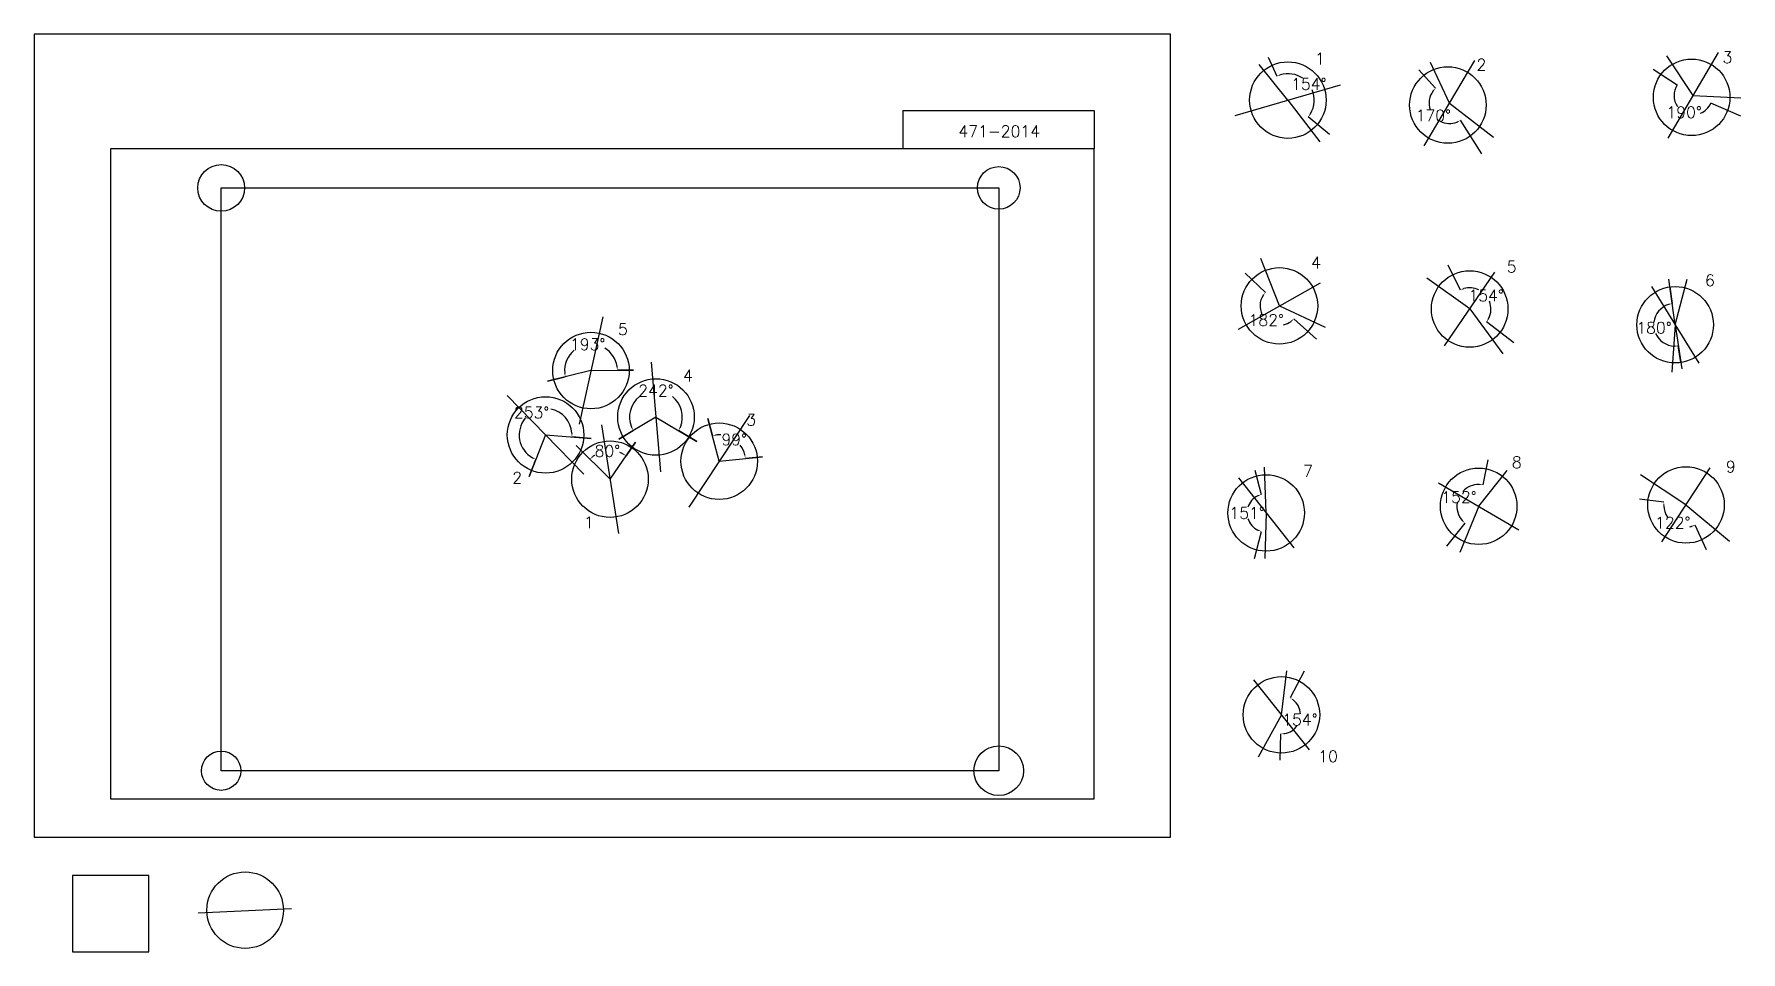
# Model space of a CAD drawing. Extents: x 0 to 2230150, y -150000 to 1050000.
import ezdxf

# ---------------------------------------------------------------- set-up
doc = ezdxf.new("R2010")
doc.units = 0
doc.header["$MEASUREMENT"] = 0
doc.layers.get('0').update_dxf_attribs({"linetype": 'CONTINUOUS'})
doc.layers.get('Defpoints').update_dxf_attribs({"linetype": 'CONTINUOUS'})
for name, color, linetype in [('_0-0_', 7, 'CONTINUOUS'), ('_0-1_V-nasSTD', 7, 'CONTINUOUS'), ('_0-2_番号', 7, 'CONTINUOUS'), ('ADD_LINE', 7, 'CONTINUOUS'), ('文字', 7, 'CONTINUOUS'), ('画像', 7, 'CONTINUOUS')]:
    doc.layers.add(name, color=color, linetype=linetype)
doc.layers.add('位置合わせ用', color=7, linetype='CONTINUOUS', plot=False)
doc.styles.get("Standard").update_dxf_attribs({"font": 'txt', "height": 15000, "bigfont": 'bigfont.shx'})
doc.dimstyles.get("Standard").update_dxf_attribs({"dimtxt": 0.18, "dimasz": 0.18, "dimexe": 0.18, "dimexo": 0.0625, "dimgap": 0.09, "dimtad": 0, "dimtih": 1, "dimtoh": 1, "dimdec": 4, "dimzin": 0, "dimdsep": 46, "dimtxsty": 'Standard', "dimcen": 0.09, "dimadec": 0, "dimazin": 0, "dimtfac": 1, "dimtdec": 4, "dimtofl": 0, "dimtmove": 0, "dimatfit": 3, "dimfxl": 1, "dimtolj": 1, "dimtzin": 0, "dimarcsym": 0})
picture_1 = doc.add_image_def('image1.jpg', size_in_pixel=(800, 600))

# ---------------------------------------------------------------- blocks, each defined once
blk = doc.blocks.new('-000-CCURVE_ORG002')
at = {"layer": '_0-0_', "color": 5, "linetype": 'Continuous'}
for p, q in [((30, -10), (10, -10)), ((10, -10), (10, -30)), ((30, -30), (30, -10)), ((10, -30), (30, -30))]:
    blk.add_line(p, q, dxfattribs=at)
blk = doc.blocks.new('-008-$$ATRU$$11$$背景色$$色$$0_0_0')
at = {"layer": '_0-2_番号'}
blk.add_blockref('-000-CCURVE_ORG002', (0, 0), dxfattribs=at)
blk = doc.blocks.new('*D27')
at = {"layer": 'ADD_LINE', "color": 0, "linetype": 'Continuous', "lineweight": -2}
for p, q in [((1612482, 1019756), (1623866, 995044)), ((1692790, 918934), (1664951, 941812))]:
    blk.add_line(p, q, dxfattribs=at)
for start, end in [(55.935441, 106.423298), (328.898292, 23.176446)]:
    blk.add_arc((1638300, 963714), 34496, start, end, dxfattribs=at)
at = {"layer": 'ADD_LINE', "color": 0}
for points in [[(1628254, 997582), (1628840, 996022), (1623866, 995045)], [(1667157, 946376), (1668518, 945414), (1664951, 941812)]]:
    blk.add_solid(points, dxfattribs=at)
at = {"layer": 'Defpoints', "color": 0}
for p in [(1612482, 1019756), (1638300, 963714), (1672046, 970868), (1692790, 918934)]:
    blk.add_point(p, dxfattribs=at)
at = {"layer": 'ADD_LINE', "color": 0, "linetype": 'Continuous', "insert": (1665608, 984790), "char_height": 15000, "attachment_point": 5}
blk.add_mtext('\\A1;154%%d', dxfattribs=at)
blk = doc.blocks.new('*D28')
at = {"color": 0, "linetype": 'Continuous', "lineweight": -2}
for p, q in [((1809179, 1003391), (1831324, 979396)), ((1891517, 893504), (1863720, 937271))]:
    blk.add_line(p, q, dxfattribs=at)
for start, end in [(143.458517, 199.177328), (242.968088, 291.666013)]:
    blk.add_arc((1849418, 959791), 26678, start, end, dxfattribs=at)
at = {"color": 0}
for points in [[(1828604, 975119), (1827364, 976233), (1831324, 979396)], [(1859646, 934256), (1858888, 935740), (1863721, 937271)]]:
    blk.add_solid(points, dxfattribs=at)
at = {"layer": 'Defpoints', "color": 0}
for p in [(1809179, 1003391), (1849418, 959791), (1823088, 955491), (1891518, 893504)]:
    blk.add_point(p, dxfattribs=at)
at = {"color": 0, "linetype": 'Continuous', "insert": (1828270, 943528), "char_height": 15000, "attachment_point": 5}
blk.add_mtext('\\A1;170%%d', dxfattribs=at)
blk = doc.blocks.new('*D31')
at = {"layer": 'ADD_LINE', "color": 0, "linetype": 'Continuous', "lineweight": -2}
for p, q in [((2115662, 1004203), (2146913, 983688)), ((2230150, 942907), (2190978, 959896))]:
    blk.add_line(p, q, dxfattribs=at)
for start, end in [(146.716384, 215.556167), (291.744567, 336.55299)]:
    blk.add_arc((2167922, 969896), 25131, start, end, dxfattribs=at)
at = {"layer": 'ADD_LINE', "color": 0}
for points in [[(2146913, 983688), (2146913, 983688), (2146913, 983688)], [(2190978, 959896), (2190978, 959896), (2190978, 959896)]]:
    blk.add_solid(points, dxfattribs=at)
at = {"layer": 'Defpoints', "color": 0}
for p in [(2115662, 1004204), (2167922, 969896), (2146156, 957332), (2230150, 942907)]:
    blk.add_point(p, dxfattribs=at)
at = {"layer": 'ADD_LINE', "color": 0, "linetype": 'Continuous', "insert": (2155982, 947782), "char_height": 15000, "attachment_point": 5}
blk.add_mtext('\\A1;190%%d', dxfattribs=at)
blk = doc.blocks.new('*D492')
at = {"color": 0, "linetype": 'Continuous', "lineweight": -2}
for p, q in [((1582560, 737261), (1608834, 712185)), ((1675657, 651191), (1646046, 677753))]:
    blk.add_line(p, q, dxfattribs=at)
for start, end in [(147.654398, 205.986177), (282.024317, 306.788949)]:
    blk.add_arc((1627174, 694681), 25352, start, end, dxfattribs=at)
at = {"color": 0}
for points in [[(1606412, 707733), (1605099, 708759), (1608834, 712185)], [(1642919, 673763), (1641794, 674993), (1646046, 677753)]]:
    blk.add_solid(points, dxfattribs=at)
at = {"layer": 'Defpoints', "color": 0}
for p in [(1582560, 737262), (1627174, 694681), (1602920, 687300), (1675658, 651190)]:
    blk.add_point(p, dxfattribs=at)
at = {"color": 0, "linetype": 'Continuous', "insert": (1609955, 676073), "char_height": 15000, "attachment_point": 5}
blk.add_mtext('\\A1;182%%d', dxfattribs=at)
blk = doc.blocks.new('*D493')
at = {"color": 0, "linetype": 'Continuous', "lineweight": -2}
for p, q in [((1847215, 748386), (1863522, 715452)), ((1933285, 646506), (1897834, 673710))]:
    blk.add_line(p, q, dxfattribs=at)
for start, end in [(64.877904, 105.999917), (332.840982, 21.383423)]:
    blk.add_arc((1875830, 690596), 27737, start, end, dxfattribs=at)
at = {"color": 0}
for points in [[(1867883, 718035), (1868485, 716481), (1863522, 715453)], [(1899804, 678380), (1901213, 677489), (1897835, 673710)]]:
    blk.add_solid(points, dxfattribs=at)
at = {"layer": 'Defpoints', "color": 0}
for p in [(1847214, 748386), (1887525, 715747), (1875830, 690596), (1933286, 646506)]:
    blk.add_point(p, dxfattribs=at)
at = {"color": 0, "linetype": 'Continuous', "insert": (1897257, 708209), "char_height": 15000, "attachment_point": 5}
blk.add_mtext('\\A1;154%%d', dxfattribs=at)
blk = doc.blocks.new('*D494')
at = {"color": 0, "linetype": 'Continuous', "lineweight": -2}
for p, q in [((2097719, 442479), (2129651, 438247)), ((2185031, 375777), (2170441, 407971))]:
    blk.add_line(p, q, dxfattribs=at)
for start, end in [(182.32444, 213.011449), (280.28229, 284.506363)]:
    blk.add_arc((2158450, 434431), 29051, start, end, dxfattribs=at)
at = {"color": 0}
for points in [[(2130255, 433215), (2128590, 433290), (2129651, 438247)], [(2166004, 405520), (2165449, 407092), (2170441, 407970)]]:
    blk.add_solid(points, dxfattribs=at)
at = {"layer": 'Defpoints', "color": 0}
for p in [(2097719, 442479), (2158450, 434431), (2134111, 418569), (2185032, 375776)]:
    blk.add_point(p, dxfattribs=at)
at = {"color": 0, "linetype": 'Continuous', "insert": (2141135, 411104), "char_height": 15000, "attachment_point": 5}
blk.add_mtext('\\A1;122%%d', dxfattribs=at)
blk = doc.blocks.new('*D495')
at = {"color": 0, "linetype": 'Continuous', "lineweight": -2}
for p, q in [((1899485, 493442), (1893065, 460614)), ((1845899, 380648), (1869761, 410403))]:
    blk.add_line(p, q, dxfattribs=at)
for start, end in [(88.997379, 136.834749), (170.916699, 221.208715)]:
    blk.add_arc((1887594, 432640), 28505, start, end, dxfattribs=at)
at = {"color": 0}
for points in [[(1888005, 460311), (1888181, 461969), (1893065, 460615)], [(1865573, 413259), (1866726, 414463), (1869761, 410403)]]:
    blk.add_solid(points, dxfattribs=at)
at = {"layer": 'Defpoints', "color": 0}
for p in [(1899486, 493442), (1869381, 454567), (1887594, 432640), (1845899, 380648)]:
    blk.add_point(p, dxfattribs=at)
at = {"color": 0, "linetype": 'Continuous', "insert": (1861739, 444640), "char_height": 15000, "attachment_point": 5}
blk.add_mtext('\\A1;152%%d', dxfattribs=at)
blk = doc.blocks.new('*D496')
at = {"color": 0, "linetype": 'Continuous', "lineweight": -2}
for p, q in [((1594921, 479957), (1603443, 448007)), ((1594453, 364310), (1603625, 399771))]:
    blk.add_line(p, q, dxfattribs=at)
for start, end in [(116.442259, 162.722612), (197.730428, 243.989803)]:
    blk.add_arc((1609870, 423913), 24936, start, end, dxfattribs=at)
at = {"color": 0}
for points in [[(1599060, 445461), (1598471, 447020), (1603443, 448007)], [(1598646, 400720), (1599223, 402284), (1603625, 399771)]]:
    blk.add_solid(points, dxfattribs=at)
at = {"layer": 'Defpoints', "color": 0}
for p in [(1594921, 479958), (1587247, 434403), (1609870, 423913), (1594453, 364310)]:
    blk.add_point(p, dxfattribs=at)
at = {"color": 0, "linetype": 'Continuous', "insert": (1584933, 423819), "char_height": 15000, "attachment_point": 5}
blk.add_mtext('\\A1;151%%d', dxfattribs=at)
blk = doc.blocks.new('*D497')
at = {"color": 0, "linetype": 'Continuous', "lineweight": -2}
for p, q in [((2137280, 719501), (2140368, 697666)), ((2151611, 620534), (2148379, 642348))]:
    blk.add_line(p, q, dxfattribs=at)
for start, end in [(108.314688, 172.816777), (204.310121, 268.164898)]:
    blk.add_arc((2144282, 669994), 27948, start, end, dxfattribs=at)
at = {"color": 0}
for points in [[(2135690, 695715), (2135310, 697337), (2140368, 697666)], [(2143435, 641228), (2143339, 642892), (2148379, 642348)]]:
    blk.add_solid(points, dxfattribs=at)
at = {"layer": 'Defpoints', "color": 0}
for p in [(2137280, 719501), (2144282, 669994), (2122350, 652671), (2151611, 620534)]:
    blk.add_point(p, dxfattribs=at)
at = {"color": 0, "linetype": 'Continuous', "insert": (2116623, 665988), "char_height": 15000, "attachment_point": 5}
blk.add_mtext('\\A1;180%%d', dxfattribs=at)
blk = doc.blocks.new('*D662')
at = {"color": 0, "linetype": 'Continuous', "lineweight": -2}
for p, q in [((1659684, 217062), (1641346, 182000)), ((1628066, 100544), (1629066, 134978))]:
    blk.add_line(p, q, dxfattribs=at)
for start, end in [(2.755917, 50.881259), (279.845571, 326.395586)]:
    blk.add_arc((1629789, 159904), 24936, start, end, dxfattribs=at)
at = {"color": 0}
for points in [[(1645980, 179947), (1645064, 178555), (1641346, 182001)], [(1633993, 136166), (1634112, 134504), (1629066, 134978)]]:
    blk.add_solid(points, dxfattribs=at)
at = {"layer": 'Defpoints', "color": 0}
for p in [(1659684, 217062), (1629789, 159904), (1648804, 143771), (1628066, 100544)]:
    blk.add_point(p, dxfattribs=at)
at = {"color": 0, "linetype": 'Continuous', "insert": (1653916, 153603), "char_height": 15000, "attachment_point": 5}
blk.add_mtext('\\A1;154%%d', dxfattribs=at)
blk = doc.blocks.new('*D665')
at = {"layer": 'ADD_LINE', "color": 0, "linetype": 'Continuous', "lineweight": -2}
for p, q in [((783182, 610738), (762093, 610497)), ((670762, 596218), (694090, 601916))]:
    blk.add_line(p, q, dxfattribs=at)
for start, end in [(129.221152, 185.415414), (8.968227, 58.192463)]:
    blk.add_arc((727600, 610102), 34496, start, end, dxfattribs=at)
at = {"layer": 'ADD_LINE', "color": 0}
for points in [[(692436, 606708), (694080, 606985), (694089, 601916)], [(760843, 615409), (762504, 615549), (762093, 610497)]]:
    blk.add_solid(points, dxfattribs=at)
at = {"layer": 'Defpoints', "color": 0}
for p in [(742171, 641369), (727600, 610102), (783182, 610738), (670762, 596218)]:
    blk.add_point(p, dxfattribs=at)
at = {"layer": 'ADD_LINE', "color": 0, "linetype": 'Continuous', "insert": (723281, 644326), "char_height": 15000, "attachment_point": 5}
blk.add_mtext('\\A1;193%%d', dxfattribs=at)
blk = doc.blocks.new('*D668')
at = {"layer": 'ADD_LINE', "color": 0, "linetype": 'Continuous', "lineweight": -2}
for p, q in [((763977, 520335), (782895, 531649)), ((866091, 517524), (842158, 531739))]:
    blk.add_line(p, q, dxfattribs=at)
for start, end in [(128.502833, 202.570252), (337.603944, 51.497167)]:
    blk.add_arc((812500, 549354), 34496, start, end, dxfattribs=at)
at = {"layer": 'ADD_LINE', "color": 0}
for points in [[(779902, 535740), (781390, 536489), (782895, 531649)], [(843648, 536584), (845139, 535839), (842158, 531739)]]:
    blk.add_solid(points, dxfattribs=at)
at = {"layer": 'Defpoints', "color": 0}
for p in [(834755, 575711), (812500, 549354), (763977, 520334), (866091, 517524)]:
    blk.add_point(p, dxfattribs=at)
at = {"layer": 'ADD_LINE', "color": 0, "linetype": 'Continuous', "insert": (812447, 583850), "char_height": 15000, "attachment_point": 5}
blk.add_mtext('\\A1;242%%d', dxfattribs=at)
blk = doc.blocks.new('*D671')
at = {"layer": 'ADD_LINE', "color": 0, "linetype": 'Continuous', "lineweight": -2}
for p, q in [((727909, 521272), (702706, 523243)), ((646873, 471620), (655649, 493848))]:
    blk.add_line(p, q, dxfattribs=at)
for start, end in [(3.838494, 78.758793), (140.897777, 240.144358)]:
    blk.add_arc((668316, 525934), 34496, start, end, dxfattribs=at)
at = {"layer": 'ADD_LINE', "color": 0}
for points in [[(701901, 528248), (703567, 528239), (702706, 523243)], [(650782, 495266), (651505, 496767), (655649, 493848)]]:
    blk.add_solid(points, dxfattribs=at)
at = {"layer": 'Defpoints', "color": 0}
for p in [(674403, 559888), (668316, 525934), (727909, 521272), (646873, 471620)]:
    blk.add_point(p, dxfattribs=at)
at = {"layer": 'ADD_LINE', "color": 0, "linetype": 'Continuous', "insert": (650040, 555191), "char_height": 15000, "attachment_point": 5}
blk.add_mtext('\\A1;253%%d', dxfattribs=at)
blk = doc.blocks.new('*D674')
at = {"layer": 'ADD_LINE', "color": 0, "linetype": 'Continuous', "lineweight": -2}
for p, q in [((880144, 547502), (886241, 524845)), ((951811, 497382), (929517, 495079))]:
    blk.add_line(p, q, dxfattribs=at)
for start, end in [(86.595358, 96.749184), (14.20989, 37.337029)]:
    blk.add_arc((895204, 491534), 34496, start, end, dxfattribs=at)
at = {"layer": 'ADD_LINE', "color": 0}
for points in [[(890993, 526609), (891308, 524973), (886241, 524845)], [(927824, 499857), (929465, 500148), (929517, 495079)]]:
    blk.add_solid(points, dxfattribs=at)
at = {"layer": 'Defpoints', "color": 0}
for p in [(880144, 547502), (922030, 513221), (895204, 491534), (951811, 497382)]:
    blk.add_point(p, dxfattribs=at)
at = {"layer": 'ADD_LINE', "color": 0, "linetype": 'Continuous', "insert": (914753, 519956), "char_height": 15000, "attachment_point": 5}
blk.add_mtext('\\A1;99%%d', dxfattribs=at)
blk = doc.blocks.new('*D677')
at = {"layer": 'ADD_LINE', "color": 0, "linetype": 'Continuous', "lineweight": -2}
for p, q in [((785992, 516587), (773538, 498571)), ((708236, 511903), (726167, 494158))]:
    blk.add_line(p, q, dxfattribs=at)
for start, end in [(122.11606, 127.556046), (63.087958, 69.749202)]:
    blk.add_arc((752484, 468114), 37026, start, end, dxfattribs=at)
at = {"layer": 'ADD_LINE', "color": 0}
for points in [[(729364, 498091), (730467, 496842), (726167, 494158)], [(768817, 500414), (769670, 501846), (773539, 498571)]]:
    blk.add_solid(points, dxfattribs=at)
at = {"layer": 'Defpoints', "color": 0}
for p in [(785992, 516587), (708236, 511903), (757640, 504779), (752484, 468114)]:
    blk.add_point(p, dxfattribs=at)
at = {"layer": 'ADD_LINE', "color": 0, "linetype": 'Continuous', "insert": (749050, 504980), "char_height": 15000, "attachment_point": 5}
blk.add_mtext('\\A1;80%%d', dxfattribs=at)

msp = doc.modelspace()

# ---------------------------------------------------------------- linework, layer by layer
at = {"layer": '_0-1_V-nasSTD', "color": 7, "linetype": 'Continuous'}
for p, q in [((1485000, 1050000), (0, 1050000)), ((0, 1050000), (0, 0)), ((1485000, 1050000), (0, 1050000)), ((0, 1050000), (0, 0)), ((1485000, 0), (1485000, 1050000)), ((1485000, 0), (1485000, 1050000)), ((1135000, 950000), (1135000, 900000)), ((1135000, 950000), (1385000, 950000)), ((1385000, 950000), (1385000, 900000)), ((1385000, 900000), (100000, 900000)), ((100000, 900000), (100000, 50000)), ((1385000, 50000), (1385000, 900000)), ((100000, 50000), (1385000, 50000)), ((0, 0), (1485000, 0)), ((0, 0), (1485000, 0))]:
    msp.add_line(p, q, dxfattribs=at)
at = {"layer": 'ADD_LINE', "color": 5, "linetype": 'Continuous'}
for p, q in [((1638300.12759, 963713.94411), (1600657, 1010465.5)), ((1849417.68706, 959791.40858), (1824731.61592, 1013095)), ((2167921.53926, 969895.92252), (2133337.061, 1021586.01265)), ((1638300.12759, 963713.94411), (1680185.5, 909330)), ((1849417.68706, 959791.40858), (1907070.5, 915461)), ((2167921.53926, 969895.92252), (2230150.4375, 966693.63309)), ((1627173.85936, 694681.42053), (1603053, 756584)), ((1875829.60478, 690595.69901), (1819695, 730821)), ((2144282.17651, 669993.66595), (2135874.84661, 729434.5)), ((2144282.17651, 669993.66595), (2159881.11393, 729434.5)), ((1627173.85936, 694681.42053), (1686782, 666999.5)), ((1875829.60478, 690595.69901), (1919233, 631868.5)), ((2144282.17651, 669993.66595), (2139973.5, 607862)), ((2144282.17651, 669993.66595), (2152852.5, 612158.5)), ((727599.75, 610101.94411), (670762, 596217.5)), ((727599.75, 610101.94411), (783182, 610738.5)), ((812499.75, 549354.44411), (763977, 520334.5)), ((812499.75, 549354.44411), (866091, 517524)), ((895204.25, 491534.44411), (880143.5, 547502.5)), ((668315.75, 525933.94411), (646873, 471619.5)), ((668315.75, 525933.94411), (727909, 521271.5)), ((752484.25, 468113.94411), (785992.5, 516587)), ((752484.25, 468113.94411), (708235.5, 511903)), ((895204.25, 491534.44411), (951811, 497382)), ((1609869.59541, 423912.59025), (1607859.5021, 483624.43754)), ((1887594.19761, 432639.77192), (1924592.5, 479202.5)), ((2158449.59821, 434430.75199), (2099218, 473956.5)), ((1609869.59541, 423912.59025), (1608159.50179, 364310.06247)), ((1887594.19761, 432639.77192), (1862762, 372404)), ((2158449.59821, 434430.75199), (2215384.5, 387018.5)), ((1629789, 159904), (1636845.5, 217647.28885)), ((1629789, 159904), (1599375.79815, 104642.5))]:
    msp.add_line(p, q, dxfattribs=at)
at = {"layer": 'ADD_LINE', "color": 1, "linetype": 'Continuous'}
for p, q in [((1816519.43706, 903878.65858), (1882315.93706, 1015704.15858)), ((2135023.28926, 913983.17252), (2200819.78926, 1025808.67252)), ((1569397.37759, 943664.44411), (1707202.87759, 983763.44411)), ((1843082.10478, 642335.94901), (1908577.10478, 738855.44901)), ((1573690.48436, 664418.92053), (1680657.23436, 724943.92053)), ((2113351.05151, 720119.29095), (2175213.30151, 619868.04095)), ((743204.7956, 680145.17333), (711994.7044, 540058.71489)), ((806351.22855, 620851.06705), (818648.27145, 477857.82117)), ((718447.03745, 474587.8106), (618184.46255, 577280.07762)), ((741315.35167, 538999.95908), (763653.14833, 397227.92914)), ((934778.704, 551396.23492), (855629.796, 431672.65331)), ((1573599.84541, 469670.84025), (1646139.34541, 378154.34025)), ((2126994.59821, 386171.00199), (2189904.59821, 482690.50199)), ((1835025.69761, 463233.02192), (1940162.69761, 402046.52192)), ((1593519.25, 205662.25), (1666058.75, 114145.75)), ((214262.32302, -98799.56876), (336470.78129, -93322.43898))]:
    msp.add_line(p, q, dxfattribs=at)
at = {"layer": 'ADD_LINE', "color": 5, "linetype": 'ByBlock'}
for centre in [(1638300.12759, 963713.94411), (1847299.84098, 957259.81804), (2165803.69318, 967364.33199), (1627173.85936, 694681.42053), (1875829.60478, 690595.69901), (2144282.17651, 669993.66595), (727599.75, 610101.94411), (812499.75, 549354.44411), (668315.75, 525933.94411), (895204.25, 491534.44411), (752484.25, 468113.94411), (1609869.59541, 423912.59025), (1887594.19761, 432639.77192), (2158449.59821, 434430.75199), (1629789, 159904), (275704.61091, -95468.83904)]:
    msp.add_circle(centre, 50000, dxfattribs=at)
at = {"layer": '位置合わせ用', "color": 5, "linetype": 'Continuous'}
for centre, radius in [((244424.4, 848880.595), 30579.2687), ((1260424.4, 848880.595), 27848.33235), ((244424.4, 86880.595), 25672.78835), ((1260424.4, 86880.595), 32483.49996)]:
    msp.add_circle(centre, radius, dxfattribs=at)

# ---------------------------------------------------------------- block references
at = {"layer": '_0-0_', "xscale": 5000, "yscale": 5000, "zscale": 5000}
msp.add_blockref('-008-$$ATRU$$11$$背景色$$色$$0_0_0', (0, 0), dxfattribs=at)

# ---------------------------------------------------------------- texts
at = {"layer": '文字', "color": 5, "linetype": 'Continuous'}
for s, p in [('3', (2206162.5, 1012123.5)), ('1', (1673664.84659, 1010338.61449)), ('2', (1884735.5, 1002469.5)), ('4', (1668695.5, 743754)), ('5', (1924216.5, 738393)), ('6', (2183311.5, 720524.5)), ('5', (762964.469, 656726.61449)), ('4', (847864.469, 595979.11449)), ('3', (930568.969, 538159.11449)), ('8', (1930840.69761, 482615.93968)), ('9', (2210625.69761, 476897.98348)), ('2', (624709.5, 462355.5)), ('7', (1657991.59541, 471180.02727)), ('1', (718484, 404032)), ('10', (1677911, 98195.5))]:
    msp.add_text(s, height=15000, dxfattribs=at).set_placement(p)
at = {"layer": '文字', "linetype": 'Continuous'}
msp.add_text('471-2014', height=15000, dxfattribs=at).set_placement((1207698.06436, 915464.91089))

# ---------------------------------------------------------------- dimensions: what is measured, and where the dimension line sits
at = {"color": 5, "linetype": 'Continuous'}
for base, center, p1, p2, picture, middle in [((1823088.23526, 955490.96023), (1849417.68706, 959791.40858), (1809178.77504, 1003391.05715), (1891517.5, 893504), '*D28', (1828269.9978, 943527.67201)), ((1602919.66927, 687300.1765), (1627173.85936, 694681.42053), (1582560, 737261.5), (1675657.5, 651190.5), '*D492', (1609955.37168, 676073.03042)), ((1887525.02456, 715746.55986), (1875829.60478, 690595.69901), (1847214.5, 748386.5), (1933285.5, 646506), '*D493', (1897256.73514, 708208.95339)), ((2122350.14113, 652670.99813), (2144282.17651, 669993.66595), (2137279.85621, 719500.91301), (2151611.40936, 620533.75951), '*D497', (2116622.71578, 665988.26601)), ((1869381.14317, 454567.03326), (1887594.19761, 432639.77192), (1899485.5, 493442.5), (1845899, 380648), '*D495', (1861738.50652, 444639.91276)), ((1587247.09662, 434402.94997), (1609869.59541, 423912.59025), (1594921, 479957.5), (1594452.55209, 364310), '*D496', (1584933.35154, 423818.56891)), ((2134111.47282, 418568.6119), (2158449.59821, 434430.75199), (2097719, 442479), (2185031.5, 375776.5), '*D494', (2141135.0292, 411103.5675)), ((1648803.90553, 143771.4718), (1629789, 159904), (1659684.47103, 217061.94462), (1628066.5, 100544), '*D662', (1653916.18486, 153602.8851))]:
    dim = msp.add_angular_dim_3p(base=base, center=center, p1=p1, p2=p2, dimstyle='Standard', override={"dimasz": 5000, "dimtmove": 2}, dxfattribs=at)
    dim.commit()
    dim.dimension.update_dxf_attribs({"geometry": picture, "text_midpoint": middle})
at = {"layer": 'ADD_LINE', "color": 5, "linetype": 'Continuous'}
for base, center, p1, p2, override, picture, middle in [((1672045.78438, 970867.8893), (1638300.12759, 963713.94411), (1612481.5, 1019756.5), (1692790, 918933.5), {"dimasz": 5000, "dimtmove": 2}, '*D27', (1665608.30751, 984790.2719)), ((2146156.07889, 957332.10205), (2167921.53926, 969895.92252), (2115661.5, 1004203.5), (2230150.5, 942906.93528), {"dimtmove": 2}, '*D31', (2155981.84538, 947781.93238)), ((742170.99384, 641368.97366), (727599.75, 610101.94411), (670762, 596217.5), (783182, 610738.5), {"dimasz": 5000, "dimtmove": 2}, '*D665', (723281.18718, 644326.17966)), ((834755.08935, 575710.62279), (812499.75, 549354.44411), (763977, 520334.5), (866091, 517524), {"dimasz": 5000, "dimtmove": 2}, '*D668', (812447.31147, 583850.03128)), ((674402.81542, 559888.26517), (668315.75, 525933.94411), (646873, 471619.5), (727909, 521271.5), {"dimasz": 5000, "dimtmove": 2}, '*D671', (650040.23062, 555190.6301)), ((922030.45255, 513220.91779), (895204.25, 491534.44411), (880143.5, 547502.5), (951811, 497382), {"dimasz": 5000, "dimtmove": 2}, '*D674', (914752.94039, 519956.21373)), ((757639.65623, 504779.28767), (752484.25, 468113.94411), (708235.5, 511903), (785992.5, 516587), {"dimasz": 5000, "dimtmove": 2}, '*D677', (749049.97834, 504980.34358))]:
    dim = msp.add_angular_dim_3p(base=base, center=center, p1=p1, p2=p2, dimstyle='Standard', override=override, dxfattribs=at)
    dim.commit()
    dim.dimension.update_dxf_attribs({"geometry": picture, "text_midpoint": middle})

# ---------------------------------------------------------------- pictures from other files: only their frames are drawn
at = {"layer": '画像', "color": 5, "linetype": 'Continuous'}
image = msp.add_image(picture_1, insert=(244424.4, 86880.595), size_in_units=(1016000, 762000), dxfattribs=at)
image.dxf.flags = 7

doc.saveas('drawing.dxf')
